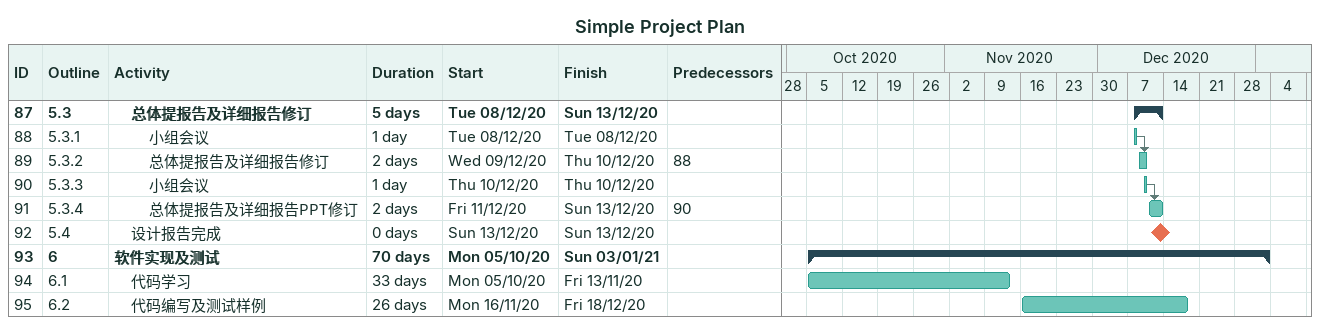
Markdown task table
Simple Project Plan

| ID | WBS | Task | Duration | Start | Finish | Predecessors |
|---|---|---|---|---|---|---|
| 87 | 5.3 | **总体提报告及详细报告修订** | 5d | 2020-12-08 | 2020-12-13 |  |
| 88 | 5.3.1 | 小组会议 | 1d | 2020-12-08 | 2020-12-08 |  |
| 89 | 5.3.2 | 总体提报告及详细报告修订 | 2d | 2020-12-09 | 2020-12-10 | 88 |
| 90 | 5.3.3 | 小组会议 | 1d | 2020-12-10 | 2020-12-10 |  |
| 91 | 5.3.4 | 总体提报告及详细报告PPT修订 | 2d | 2020-12-11 | 2020-12-13 | 90 |
| 92 | 5.4 | 设计报告完成 | 0d | 2020-12-13 | 2020-12-13 |  |
| 93 | 6 | **软件实现及测试** | 70d | 2020-10-05 | 2021-01-03 |  |
| 94 | 6.1 | 代码学习 | 33d | 2020-10-05 | 2020-11-13 |  |
| 95 | 6.2 | 代码编写及测试样例 | 26d | 2020-11-16 | 2020-12-18 |  |
